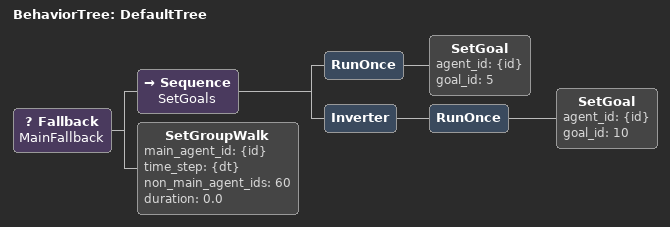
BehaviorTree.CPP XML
<?xml version="1.0" encoding="UTF-8"?>
<root main_tree_to_execute="DefaultTree" BTCPP_format="4">

<include path="BTRegularNav.xml" />

<BehaviorTree ID="DefaultTree">
  <Fallback name="MainFallback">
    <Sequence name="SetGoals">
        <RunOnce>
          <SetGoal agent_id="{id}" goal_id="5"/>
        </RunOnce>
        <Inverter>
          <RunOnce>
            <SetGoal agent_id="{id}" goal_id="10"/>
          </RunOnce>
        </Inverter>
    </Sequence>
    <SetGroupWalk main_agent_id="{id}" time_step="{dt}"
                  non_main_agent_ids="60" duration="0.0"/>
  </Fallback>
</BehaviorTree>

</root>
